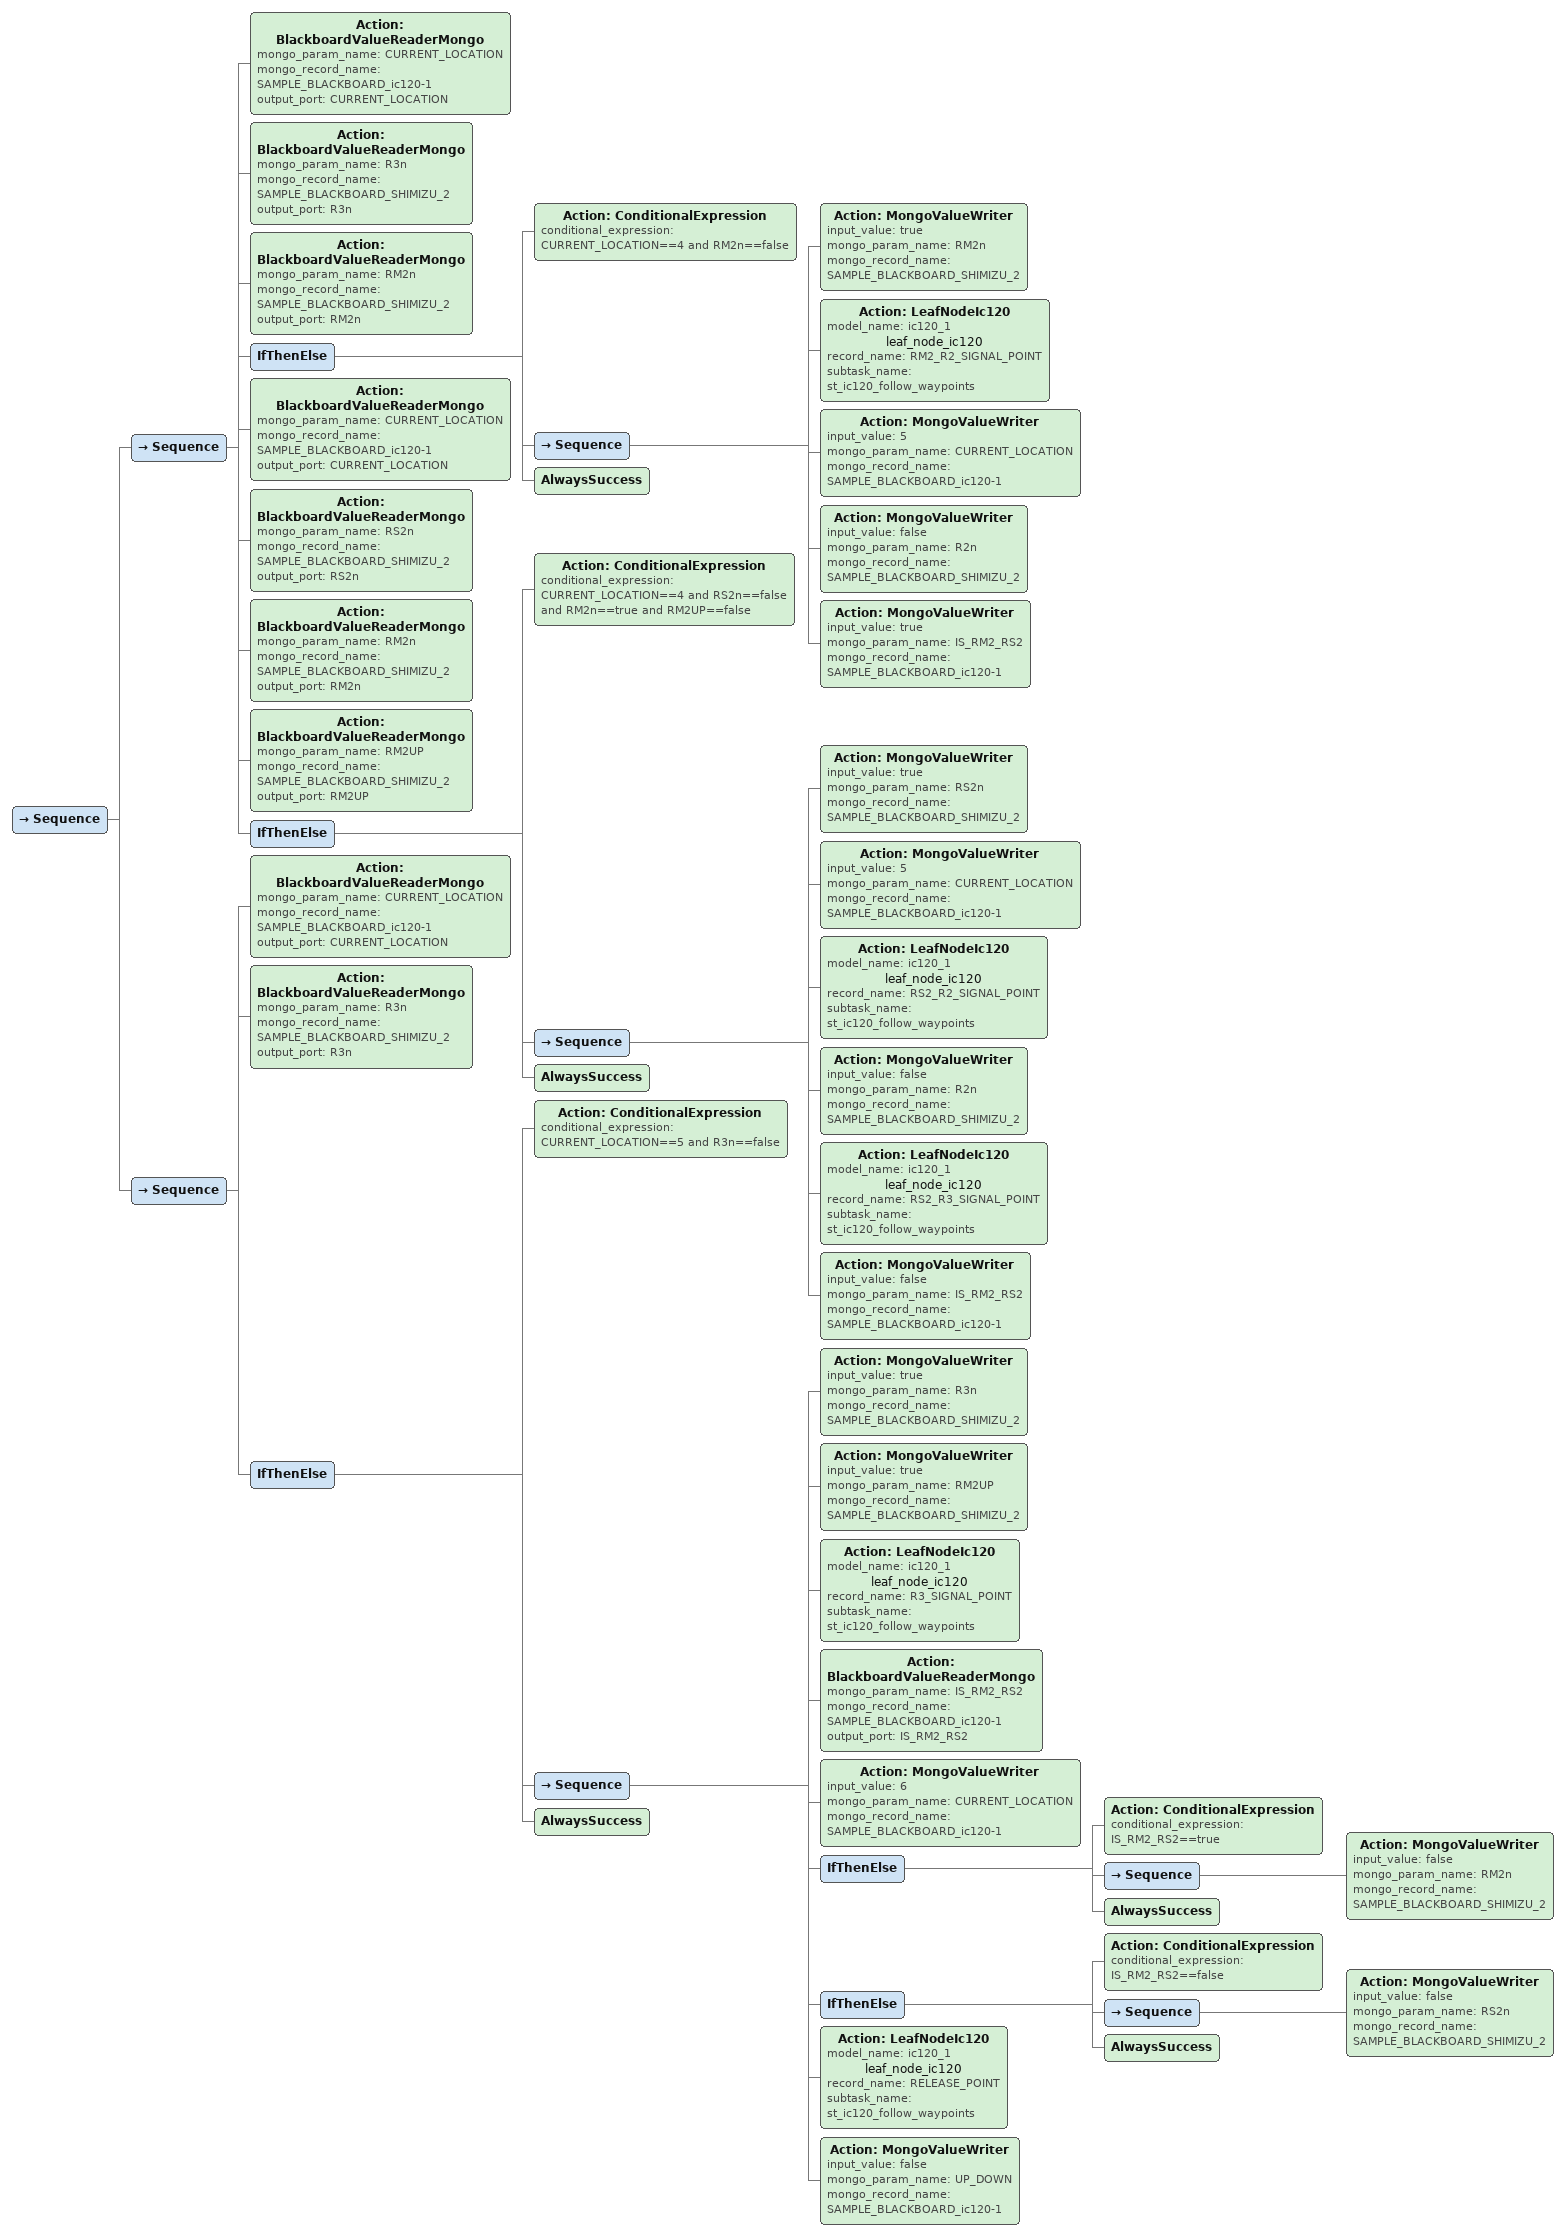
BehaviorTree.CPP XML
<Sequence>
    <Sequence>
        <Action ID="BlackboardValueReaderMongo" mongo_param_name="CURRENT_LOCATION" mongo_record_name="SAMPLE_BLACKBOARD_ic120-1" output_port="CURRENT_LOCATION"/>
        <Action ID="BlackboardValueReaderMongo" mongo_param_name="R3n" mongo_record_name="SAMPLE_BLACKBOARD_SHIMIZU_2" output_port="R3n"/>
        <Action ID="BlackboardValueReaderMongo" mongo_param_name="RM2n" mongo_record_name="SAMPLE_BLACKBOARD_SHIMIZU_2" output_port="RM2n"/>
        <IfThenElse>
            <Action ID="ConditionalExpression" conditional_expression="CURRENT_LOCATION==4  and RM2n==false"/>
            <Sequence>
                <Action ID="MongoValueWriter" input_value="true" mongo_param_name="RM2n" mongo_record_name="SAMPLE_BLACKBOARD_SHIMIZU_2"/>
                <Action ID="LeafNodeIc120" model_name="ic120_1" name="leaf_node_ic120" record_name="RM2_R2_SIGNAL_POINT" subtask_name="st_ic120_follow_waypoints"/>
                <Action ID="MongoValueWriter" input_value="5" mongo_param_name="CURRENT_LOCATION" mongo_record_name="SAMPLE_BLACKBOARD_ic120-1"/>
                <Action ID="MongoValueWriter" input_value="false" mongo_param_name="R2n" mongo_record_name="SAMPLE_BLACKBOARD_SHIMIZU_2"/>
                <Action ID="MongoValueWriter" input_value="true" mongo_param_name="IS_RM2_RS2" mongo_record_name="SAMPLE_BLACKBOARD_ic120-1"/>
            </Sequence>
            <AlwaysSuccess/>
        </IfThenElse>
        <Action ID="BlackboardValueReaderMongo" mongo_param_name="CURRENT_LOCATION" mongo_record_name="SAMPLE_BLACKBOARD_ic120-1" output_port="CURRENT_LOCATION"/>
        <Action ID="BlackboardValueReaderMongo" mongo_param_name="RS2n" mongo_record_name="SAMPLE_BLACKBOARD_SHIMIZU_2" output_port="RS2n"/>
        <Action ID="BlackboardValueReaderMongo" mongo_param_name="RM2n" mongo_record_name="SAMPLE_BLACKBOARD_SHIMIZU_2" output_port="RM2n"/>
        <Action ID="BlackboardValueReaderMongo" mongo_param_name="RM2UP" mongo_record_name="SAMPLE_BLACKBOARD_SHIMIZU_2" output_port="RM2UP"/>
        <IfThenElse>
            <Action ID="ConditionalExpression" conditional_expression="CURRENT_LOCATION==4 and RS2n==false and RM2n==true and RM2UP==false"/>
            <Sequence>
                <Action ID="MongoValueWriter" input_value="true" mongo_param_name="RS2n" mongo_record_name="SAMPLE_BLACKBOARD_SHIMIZU_2"/>
                <Action ID="MongoValueWriter" input_value="5" mongo_param_name="CURRENT_LOCATION" mongo_record_name="SAMPLE_BLACKBOARD_ic120-1"/>
                <Action ID="LeafNodeIc120" model_name="ic120_1" name="leaf_node_ic120" record_name="RS2_R2_SIGNAL_POINT" subtask_name="st_ic120_follow_waypoints"/>
                <Action ID="MongoValueWriter" input_value="false" mongo_param_name="R2n" mongo_record_name="SAMPLE_BLACKBOARD_SHIMIZU_2"/>
                <Action ID="LeafNodeIc120" model_name="ic120_1" name="leaf_node_ic120" record_name="RS2_R3_SIGNAL_POINT" subtask_name="st_ic120_follow_waypoints"/>
                <Action ID="MongoValueWriter" input_value="false" mongo_param_name="IS_RM2_RS2" mongo_record_name="SAMPLE_BLACKBOARD_ic120-1"/>
            </Sequence>
            <AlwaysSuccess/>
        </IfThenElse>
    </Sequence>
    <Sequence>
        <Action ID="BlackboardValueReaderMongo" mongo_param_name="CURRENT_LOCATION" mongo_record_name="SAMPLE_BLACKBOARD_ic120-1" output_port="CURRENT_LOCATION"/>
        <Action ID="BlackboardValueReaderMongo" mongo_param_name="R3n" mongo_record_name="SAMPLE_BLACKBOARD_SHIMIZU_2" output_port="R3n"/>
        <IfThenElse>
            <Action ID="ConditionalExpression" conditional_expression="CURRENT_LOCATION==5 and R3n==false"/>
            <Sequence>
                <Action ID="MongoValueWriter" input_value="true" mongo_param_name="R3n" mongo_record_name="SAMPLE_BLACKBOARD_SHIMIZU_2"/>
                <Action ID="MongoValueWriter" input_value="true" mongo_param_name="RM2UP" mongo_record_name="SAMPLE_BLACKBOARD_SHIMIZU_2"/>
                <Action ID="LeafNodeIc120" model_name="ic120_1" name="leaf_node_ic120" record_name="R3_SIGNAL_POINT" subtask_name="st_ic120_follow_waypoints"/>
                <Action ID="BlackboardValueReaderMongo" mongo_param_name="IS_RM2_RS2" mongo_record_name="SAMPLE_BLACKBOARD_ic120-1" output_port="IS_RM2_RS2"/>
                <Action ID="MongoValueWriter" input_value="6" mongo_param_name="CURRENT_LOCATION" mongo_record_name="SAMPLE_BLACKBOARD_ic120-1"/>
                <IfThenElse>
                    <Action ID="ConditionalExpression" conditional_expression="IS_RM2_RS2==true"/>
                    <Sequence>
                        <Action ID="MongoValueWriter" input_value="false" mongo_param_name="RM2n" mongo_record_name="SAMPLE_BLACKBOARD_SHIMIZU_2"/>
                    </Sequence>
                    <AlwaysSuccess/>
                </IfThenElse>
                <IfThenElse>
                    <Action ID="ConditionalExpression" conditional_expression="IS_RM2_RS2==false"/>
                    <Sequence>
                        <Action ID="MongoValueWriter" input_value="false" mongo_param_name="RS2n" mongo_record_name="SAMPLE_BLACKBOARD_SHIMIZU_2"/>
                    </Sequence>
                    <AlwaysSuccess/>
                </IfThenElse>
                <Action ID="LeafNodeIc120" model_name="ic120_1" name="leaf_node_ic120" record_name="RELEASE_POINT" subtask_name="st_ic120_follow_waypoints"/>
                <Action ID="MongoValueWriter" input_value="false" mongo_param_name="UP_DOWN" mongo_record_name="SAMPLE_BLACKBOARD_ic120-1"/>
            </Sequence>
            <AlwaysSuccess/>
        </IfThenElse>
    </Sequence>
</Sequence>
